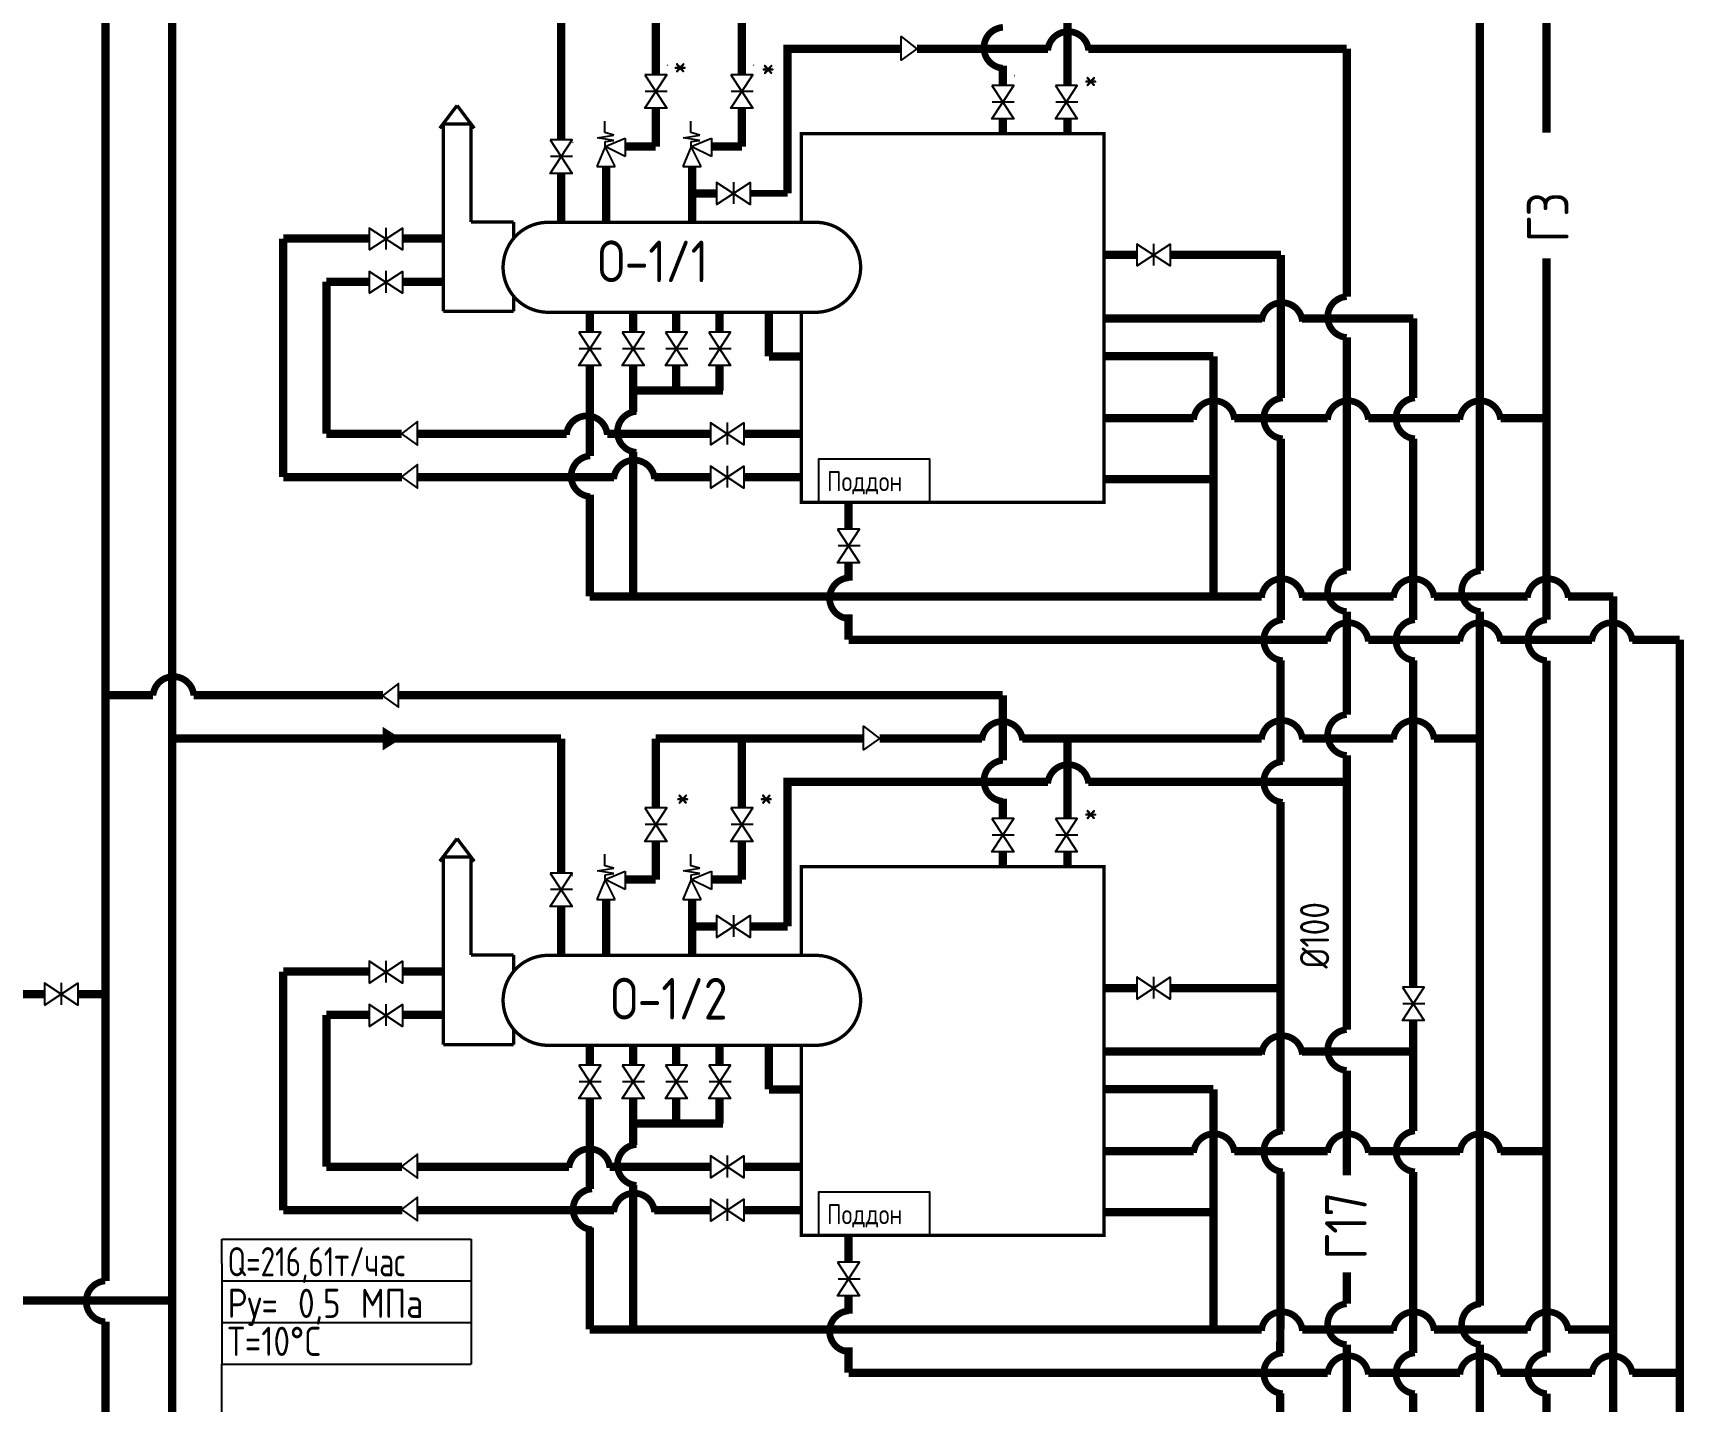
# Model space of a CAD drawing. Extents: x 0 to 118900, y 0 to 84100.
# Drawn here: x 72952 to 92777, y 39600 to 56034 of the extents above; entities that cross this region are included whole.
import ezdxf

# ---------------------------------------------------------------- set-up
doc = ezdxf.new("R2010")
doc.units = 0
doc.header["$LTSCALE"] = 1000
doc.layers.get('0').update_dxf_attribs({"linetype": 'CONTINUOUS'})
for name, color, linetype in [('LAYER1', 7, 'CONTINUOUS'), ('LAYER2', 7, 'CONTINUOUS'), ('ВОДА', 135, 'CONTINUOUS'), ('НЕФТЬ', 14, 'CONTINUOUS')]:
    doc.layers.add(name, color=color, linetype=linetype)
doc.styles.add('MONOTXT_', font='txt.shx', dxfattribs={"width": 0.8})
doc.styles.get("Standard").update_dxf_attribs({"font": 'txt.shx', "width": 0.75})

msp = doc.modelspace()

# ---------------------------------------------------------------- linework, layer by layer
for p, q in [((80568, 55651), (80570, 55648)), ((81601, 55651), (81604, 55648)), ((84733, 55525), (84736, 55522)), ((79818, 54838), (79818, 54976)), ((80851, 54838), (80851, 54976)), ((79431, 54722), (79434, 54719)), ((79725, 54776), (79925, 54807)), ((79925, 54745), (79725, 54776)), ((79925, 54807), (79818, 54838)), ((79823, 54671), (80064, 54773)), ((79823, 54730), (79925, 54745)), ((79823, 54671), (79823, 54730)), ((80064, 54773), (80064, 54551)), ((80759, 54776), (80959, 54807)), ((80959, 54745), (80759, 54776)), ((80959, 54807), (80851, 54838)), ((80857, 54671), (81098, 54773)), ((80857, 54730), (80959, 54745)), ((80857, 54671), (80857, 54730)), ((81098, 54773), (81098, 54551)), ((79823, 54671), (79721, 54430)), ((79944, 54430), (79823, 54671)), ((80064, 54551), (79823, 54671)), ((80857, 54671), (80755, 54430)), ((80977, 54430), (80857, 54671)), ((81098, 54551), (80857, 54671)), ((79721, 54430), (79944, 54430)), ((80755, 54430), (80977, 54430)), ((79725, 45976), (79925, 46007)), ((79818, 46038), (79818, 46176)), ((79925, 46007), (79818, 46038)), ((80759, 45976), (80959, 46007)), ((80851, 46038), (80851, 46176)), ((80959, 46007), (80851, 46038)), ((79431, 45922), (79434, 45919)), ((79823, 45871), (79721, 45630)), ((79925, 45945), (79725, 45976)), ((79823, 45871), (80064, 45973)), ((79823, 45930), (79925, 45945)), ((79823, 45871), (79823, 45930)), ((79944, 45630), (79823, 45871)), ((80064, 45751), (79823, 45871)), ((80064, 45973), (80064, 45751)), ((80857, 45871), (80755, 45630)), ((80959, 45945), (80759, 45976)), ((80857, 45871), (81098, 45973)), ((80857, 45930), (80959, 45945)), ((80857, 45871), (80857, 45930)), ((80977, 45630), (80857, 45871)), ((81098, 45751), (80857, 45871)), ((81098, 45973), (81098, 45751)), ((79721, 45630), (79944, 45630)), ((80755, 45630), (80977, 45630)), ((75219, 41554), (76079, 41554)), ((75219, 41262), (75219, 41554)), ((76079, 41554), (78213, 41554)), ((78213, 41554), (78213, 40054)), ((75219, 41262), (75219, 40054)), ((75219, 41054), (76079, 41054)), ((76079, 41054), (78213, 41054)), ((75219, 40554), (76079, 40554)), ((76079, 40554), (78213, 40554)), ((75220, 38322), (75219, 40054)), ((75219, 40054), (76079, 40054)), ((76079, 40054), (78213, 40054))]:
    msp.add_line(p, q)
at = {"color": 40}
for points, const_width in [([(91127, 57404), (91127, 54836)], 100), ([(73824, 41051), (73824, 56884)], 100), ([(80430, 55531), (80430, 56364)], 100), ([(81464, 55531), (81464, 56364)], 100), ([(85376, 55405), (85376, 56364)], 100), ([(90327, 56364), (90327, 49578)], 100), ([(82014, 54109), (82014, 55844), (83375, 55844)], 100), ([(83566, 55844), (85140, 55844)], 100), ([(85626, 55844), (88727, 55844)], 100), ([(88727, 55844), (88727, 52870)], 100), ([(84596, 55405), (84596, 55641)], 100), ([(80430, 54671), (80430, 55130)], 100), ([(81464, 54671), (81464, 55130)], 100), ([(84596, 54826), (84596, 55003)], 100), ([(85376, 54825), (85376, 55003)], 100), ([(80066, 54671), (80430, 54671)], 100), ([(81099, 54671), (81464, 54671)], 100), ([(79835, 54430), (79835, 53761)], 100), ([(80868, 54430), (80868, 53761)], 100), ([(80868, 54109), (81161, 54109)], 100), ([(81563, 54109), (82014, 54109)], 80), ([(75956, 53567), (75956, 50702)], 100), ([(76989, 53567), (75956, 53567)], 100), ([(77878, 53567), (77390, 53567)], 100), ([(91127, 53328), (91127, 48990)], 100), ([(76476, 53047), (76476, 51223)], 100), ([(76989, 53047), (76476, 53047)], 100), ([(77878, 53047), (77390, 53047)], 100), ([(88727, 52379), (88727, 49579)], 100), ([(85814, 51409), (86891, 51409)], 100), ([(87378, 51409), (88499, 51409)], 100), ([(88986, 51409), (90087, 51409)], 100), ([(90574, 51409), (91127, 51409)], 100), ([(77377, 51223), (76476, 51223)], 100), ([(79359, 51223), (77568, 51223)], 100), ([(81087, 51223), (79847, 51223)], 100), ([(82178, 51223), (81488, 51223)], 100), ([(77383, 50702), (75956, 50702)], 100), ([(79928, 50702), (77568, 50702)], 100), ([(81087, 50702), (80413, 50702)], 100), ([(82176, 50702), (81488, 50702)], 100), ([(88727, 49088), (88727, 47852)], 100), ([(90327, 49089), (90327, 40758)], 100), ([(91127, 48500), (91127, 40190)], 100), ([(73824, 48084), (74393, 48084)], 100), ([(74883, 48084), (77156, 48084)], 100), ([(77339, 48084), (84596, 48084)], 100), ([(84596, 47301), (84596, 48084)], 100), ([(80430, 47564), (82925, 47564)], 100), ([(80430, 46731), (80430, 47564)], 100), ([(81464, 46731), (81464, 47564)], 100), ([(83117, 47564), (84347, 47564)], 100), ([(84833, 47564), (87705, 47564)], 100), ([(85376, 46605), (85376, 47564)], 100), ([(88193, 47564), (89289, 47564)], 100), ([(89777, 47564), (90327, 47564)], 100), ([(90327, 47564), (90327, 42924)], 100), ([(88727, 47361), (88727, 44070)], 100), ([(82014, 45309), (82014, 47044), (85140, 47044)], 100), ([(85626, 47044), (88727, 47044)], 100), ([(88727, 47044), (88727, 44070)], 100), ([(84596, 46605), (84596, 46841)], 100), ([(80430, 45871), (80430, 46330)], 100), ([(81464, 45871), (81464, 46330)], 100), ([(84596, 46026), (84596, 46203)], 100), ([(85376, 46025), (85376, 46203)], 100), ([(80066, 45871), (80430, 45871)], 100), ([(81099, 45871), (81464, 45871)], 100), ([(79835, 45630), (79835, 44961)], 100), ([(80868, 45630), (80868, 44961)], 100), ([(80868, 45309), (81161, 45309)], 100), ([(81563, 45309), (82014, 45309)], 100), ([(75956, 44767), (75956, 41902)], 100), ([(76989, 44767), (75956, 44767)], 100), ([(77878, 44767), (77390, 44767)], 100), ([(76476, 44247), (76476, 42423)], 100), ([(76989, 44247), (76476, 44247)], 100), ([(77878, 44247), (77390, 44247)], 100), ([(88727, 43579), (88727, 42808)], 100), ([(88727, 43579), (88727, 42320)], 100), ([(85814, 42609), (86891, 42609)], 100), ([(87378, 42609), (88499, 42609)], 100), ([(88986, 42609), (90087, 42609)], 100), ([(90574, 42609), (91127, 42609)], 100), ([(77382, 42423), (76476, 42423)], 100), ([(79389, 42423), (77568, 42423)], 100), ([(81087, 42423), (79877, 42423)], 100), ([(82178, 42423), (81488, 42423)], 100), ([(77388, 41902), (75956, 41902)], 100), ([(79928, 41902), (77568, 41902)], 100), ([(81087, 41902), (80413, 41902)], 100), ([(82176, 41902), (81488, 41902)], 100), ([(88727, 41156), (88727, 40779)], 100), ([(73824, 30492), (73824, 40564)], 100), ([(88727, 40288), (88727, 39052)], 100), ([(90327, 40289), (90327, 31978)], 100), ([(91127, 39700), (91127, 31390)], 100)]:
    msp.add_lwpolyline(points, dxfattribs=dict(at, const_width=const_width))
at = {"color": 14, "const_width": 100}
for points in [[(74624, 38131), (74624, 56364)], [(79294, 54750), (79294, 56364)], [(79294, 53766), (79294, 54349)], [(79294, 47564), (74616, 47564)], [(79294, 45950), (79294, 47564)], [(79294, 44966), (79294, 45549)]]:
    msp.add_lwpolyline(points, dxfattribs=at)
for points in [[(80299, 55531), (80562, 55130), (80299, 55130), (80562, 55531), (80299, 55531)], [(81332, 55531), (81596, 55130), (81332, 55130), (81596, 55531), (81332, 55531)], [(80567, 55331), (80304, 55331)], [(81600, 55331), (81337, 55331)], [(84464, 55405), (84728, 55003), (84464, 55003), (84728, 55405), (84464, 55405)], [(85229, 55405), (85492, 55003), (85229, 55003), (85492, 55405), (85229, 55405)], [(84732, 55204), (84469, 55204)], [(85497, 55204), (85234, 55204)], [(79162, 54750), (79425, 54349), (79162, 54349), (79425, 54750), (79162, 54750)], [(79430, 54550), (79167, 54550)], [(81161, 53977), (81563, 54240), (81563, 53977), (81161, 54240), (81161, 53977)], [(81362, 54245), (81362, 53982)], [(76989, 53429), (77390, 53692), (77390, 53429), (76989, 53692), (76989, 53429)], [(77189, 53697), (77189, 53434)], [(86207, 53237), (86608, 53501), (86608, 53237), (86207, 53501), (86207, 53237)], [(86407, 53505), (86407, 53242)], [(76989, 52909), (77390, 53172), (77390, 52909), (76989, 53172), (76989, 52909)], [(77189, 53177), (77189, 52914)], [(79506, 52443), (79769, 52042), (79506, 52042), (79769, 52443), (79506, 52443)], [(80025, 52443), (80289, 52042), (80025, 52042), (80289, 52443), (80025, 52443)], [(80546, 52443), (80809, 52042), (80546, 52042), (80809, 52443), (80546, 52443)], [(81066, 52443), (81329, 52042), (81066, 52042), (81329, 52443), (81066, 52443)], [(79774, 52243), (79510, 52243)], [(80294, 52243), (80030, 52243)], [(80814, 52243), (80550, 52243)], [(81334, 52243), (81071, 52243)], [(81087, 51091), (81488, 51354), (81488, 51091), (81087, 51354), (81087, 51091)], [(81287, 51359), (81287, 51096)], [(81087, 50571), (81488, 50834), (81488, 50571), (81087, 50834), (81087, 50571)], [(81287, 50839), (81287, 50576)], [(82614, 50077), (82878, 49675), (82614, 49675), (82878, 50077), (82614, 50077)], [(82883, 49876), (82619, 49876)], [(80299, 46731), (80562, 46330), (80299, 46330), (80562, 46731), (80299, 46731)], [(81332, 46731), (81596, 46330), (81332, 46330), (81596, 46731), (81332, 46731)], [(84464, 46605), (84728, 46203), (84464, 46203), (84728, 46605), (84464, 46605)], [(85229, 46605), (85492, 46203), (85229, 46203), (85492, 46605), (85229, 46605)], [(80567, 46531), (80304, 46531)], [(81600, 46531), (81337, 46531)], [(84732, 46404), (84469, 46404)], [(85497, 46404), (85234, 46404)], [(79162, 45950), (79425, 45549), (79162, 45549), (79425, 45950), (79162, 45950)], [(79430, 45750), (79167, 45750)], [(81161, 45177), (81563, 45440), (81563, 45177), (81161, 45440), (81161, 45177)], [(81362, 45445), (81362, 45182)], [(76989, 44629), (77390, 44892), (77390, 44629), (76989, 44892), (76989, 44629)], [(77189, 44897), (77189, 44634)], [(73091, 44364), (73492, 44627), (73492, 44364), (73091, 44627), (73091, 44364)], [(73292, 44632), (73292, 44368)], [(86207, 44437), (86608, 44701), (86608, 44437), (86207, 44701), (86207, 44437)], [(86407, 44705), (86407, 44442)], [(89396, 44579), (89659, 44178), (89396, 44178), (89659, 44579), (89396, 44579)], [(76989, 44109), (77390, 44372), (77390, 44109), (76989, 44372), (76989, 44109)], [(77189, 44377), (77189, 44114)], [(89664, 44378), (89400, 44378)], [(79506, 43643), (79769, 43242), (79506, 43242), (79769, 43643), (79506, 43643)], [(80025, 43643), (80289, 43242), (80025, 43242), (80289, 43643), (80025, 43643)], [(80546, 43643), (80809, 43242), (80546, 43242), (80809, 43643), (80546, 43643)], [(81066, 43643), (81329, 43242), (81066, 43242), (81329, 43643), (81066, 43643)], [(79774, 43443), (79510, 43443)], [(80294, 43443), (80030, 43443)], [(80814, 43443), (80550, 43443)], [(81334, 43443), (81071, 43443)], [(81087, 42291), (81488, 42554), (81488, 42291), (81087, 42554), (81087, 42291)], [(81287, 42559), (81287, 42296)], [(81087, 41771), (81488, 42034), (81488, 41771), (81087, 42034), (81087, 41771)], [(81287, 42039), (81287, 41776)], [(82614, 41277), (82878, 40875), (82614, 40875), (82878, 41277), (82614, 41277)], [(82883, 41076), (82619, 41076)]]:
    msp.add_lwpolyline(points)
for points, const_width in [([(77836, 54890), (78044, 55164)], 40), ([(78044, 55164), (78251, 54890)], 40), ([(77878, 53766), (77878, 54943)], 40), ([(77878, 54943), (78211, 54943)], 40), ([(78211, 54943), (78211, 53766)], 40), ([(82178, 53761), (82178, 54825), (85814, 54825), (85814, 50400), (82178, 50400), (82178, 52682)], 40), ([(77878, 52691), (77878, 53766)], 40), ([(78211, 53766), (78723, 53766)], 40), ([(78723, 53766), (78723, 53568)], 40), ([(82377, 53761), (79110, 53761)], 40), ([(85814, 53369), (86207, 53369)], 100), ([(86608, 53369), (87937, 53369)], 100), ([(78723, 52874), (78723, 52691)], 40), ([(78723, 52691), (77878, 52691)], 40), ([(79110, 52682), (82377, 52682)], 40), ([(77836, 46090), (78044, 46364)], 40), ([(78044, 46364), (78251, 46090)], 40), ([(77878, 44966), (77878, 46143)], 40), ([(77878, 46143), (78211, 46143)], 40), ([(78211, 46143), (78211, 44966)], 40), ([(82178, 44961), (82178, 46025), (85814, 46025), (85814, 41600), (82178, 41600), (82178, 43882)], 40), ([(77878, 43891), (77878, 44966)], 40), ([(78211, 44966), (78723, 44966)], 40), ([(78723, 44966), (78723, 44768)], 40), ([(82377, 44961), (79110, 44961)], 40), ([(85814, 44569), (86207, 44569)], 100), ([(86608, 44569), (87927, 44569)], 100), ([(78723, 44074), (78723, 43891)], 40), ([(78723, 43891), (77878, 43891)], 40), ([(79110, 43882), (82377, 43882)], 40)]:
    msp.add_lwpolyline(points, dxfattribs=dict(const_width=const_width))
at = {"const_width": 40}
for points in [[(79110, 53761, 0.951173), (79110, 52682)], [(82377, 52682, 0.951173), (82377, 53761)], [(79110, 44961, 0.951173), (79110, 43882)], [(82377, 43882, 0.951173), (82377, 44961)]]:
    msp.add_lwpolyline(points, format="xyb", dxfattribs=at)
at = {"color": 7, "const_width": 100}
for points in [[(87937, 53369), (87936, 51651)], [(87936, 51165), (87935, 48987)], [(87934, 48502), (87934, 47286)], [(87933, 46801), (87932, 42929)], [(87932, 42929), (87931, 42850)], [(87931, 42366), (87930, 40186)], [(87929, 39703), (87929, 38485)]]:
    msp.add_lwpolyline(points, dxfattribs=at)
at = {"color": 6, "const_width": 100}
for points in [[(79637, 52682), (79637, 52443)], [(80157, 52682), (80157, 52443)], [(80677, 52682), (80677, 52443)], [(81197, 52682), (81197, 52443)], [(85814, 52154), (87127, 52154)], [(87127, 52154), (87127, 49271)], [(79637, 52042), (79637, 50958)], [(80157, 52042), (80157, 51484)], [(80677, 52042), (80677, 51742)], [(81197, 52042), (81197, 51742)], [(80184, 51742), (81239, 51742)], [(80157, 51006), (80157, 49271)], [(85814, 50677), (87127, 50677)], [(79637, 50491), (79637, 49271)], [(82746, 50400), (82746, 50077)], [(82746, 49675), (82746, 49460)], [(79637, 49271), (87706, 49271)], [(88193, 49271), (89290, 49271)], [(89777, 49271), (90899, 49271)], [(91386, 49271), (91927, 49271)], [(91927, 49271), (91927, 37793)], [(82746, 49055), (82746, 48751)], [(82746, 48751), (88499, 48751)], [(88985, 48751), (90087, 48751)], [(90573, 48751), (91671, 48751)], [(92157, 48751), (92727, 48751)], [(92727, 48751), (92727, 37869)], [(79637, 43882), (79637, 43643)], [(80157, 43882), (80157, 43643)], [(80677, 43882), (80677, 43643)], [(81197, 43882), (81197, 43643)], [(79637, 43242), (79637, 42155)], [(80157, 43242), (80157, 42684)], [(80677, 43242), (80677, 42942)], [(81197, 43242), (81197, 42942)], [(85814, 43354), (87127, 43354)], [(87127, 43354), (87127, 40471)], [(80184, 42942), (81239, 42942)], [(80157, 42206), (80157, 40471)], [(85814, 41877), (87127, 41877)], [(79637, 41691), (79637, 40471)], [(82746, 41600), (82746, 41277)], [(82746, 40875), (82746, 40660)], [(79637, 40471), (87706, 40471)], [(88193, 40471), (89290, 40471)], [(89777, 40471), (90899, 40471)], [(91386, 40471), (91927, 40471)], [(82746, 40255), (82746, 39951)], [(82746, 39951), (88499, 39951)], [(88985, 39951), (90087, 39951)], [(90573, 39951), (91671, 39951)], [(92157, 39951), (92727, 39951)]]:
    msp.add_lwpolyline(points, dxfattribs=at)
at = {"color": 102, "const_width": 100}
for points in [[(85814, 52607), (87710, 52607)], [(88189, 52607), (89527, 52607)], [(89527, 52607), (89527, 51651)], [(89527, 51165), (89527, 48988)], [(89527, 48502), (89527, 44579)], [(89527, 44178), (89527, 42851)], [(85814, 43807), (87710, 43807)], [(88189, 43807), (89527, 43807)], [(89527, 42362), (89527, 40188)], [(89527, 39702), (89527, 34051)]]:
    msp.add_lwpolyline(points, dxfattribs=at)
at = {"color": 0}
for points in [[(82388, 50400), (82388, 50922), (83718, 50922), (83718, 50400)], [(82388, 41600), (82388, 42122), (83718, 42122), (83718, 41600)]]:
    msp.add_lwpolyline(points, dxfattribs=at)
at = {"layer": 'LAYER1', "color": 7}
for points in [[(83566, 55844), (83375, 55706), (83375, 55992), (83566, 55844)], [(77377, 51223), (77568, 51085), (77568, 51370), (77377, 51223)], [(77377, 50707), (77568, 50569), (77568, 50854), (77377, 50707)], [(77148, 48078), (77339, 47940), (77339, 48225), (77148, 48078)], [(83117, 47564), (82925, 47427), (82925, 47712), (83117, 47564)], [(77377, 42426), (77568, 42288), (77568, 42573), (77377, 42426)], [(77377, 41910), (77568, 41773), (77568, 42058), (77377, 41910)]]:
    msp.add_lwpolyline(points, dxfattribs=at)
at = {"layer": 'LAYER2', "color": 40, "const_width": 80}
for points in [[(84599, 55611, -0.93073), (84599, 56102)], [(85137, 55823, -0.93073), (85628, 55823)], [(88727, 52379, -0.93073), (88727, 52870)], [(86889, 51391, -0.93073), (87380, 51391)], [(88497, 51391, -0.93073), (88987, 51391)], [(90085, 51391, -0.93073), (90575, 51391)], [(79358, 51210, -0.93073), (79848, 51210)], [(79925, 50678, -0.93073), (80416, 50678)], [(88727, 49088, -0.93073), (88727, 49579)], [(90336, 49088, -0.93073), (90336, 49579)], [(91131, 48499, -0.93073), (91131, 48990)], [(74393, 48080, -0.93073), (74883, 48080)], [(84345, 47541, -0.93073), (84835, 47541)], [(87704, 47553, -0.93073), (88195, 47553)], [(88727, 47361, -0.93073), (88727, 47852)], [(89288, 47553, -0.93073), (89778, 47553)], [(84599, 46811, -0.93073), (84599, 47302)], [(85137, 47023, -0.93073), (85628, 47023)], [(88727, 43579, -0.93073), (88727, 44070)], [(86889, 42591, -0.93073), (87380, 42591)], [(88497, 42591, -0.93073), (88987, 42591)], [(90085, 42591, -0.93073), (90575, 42591)], [(79388, 42410, -0.93073), (79879, 42410)], [(79925, 41878, -0.93073), (80416, 41878)], [(73819, 40562, -0.93073), (73819, 41053)], [(88727, 40288, -0.93073), (88727, 40779)], [(90336, 40288, -0.93073), (90336, 40779)], [(91131, 39699, -0.93073), (91131, 40190)]]:
    msp.add_lwpolyline(points, format="xyb", dxfattribs=at)
at = {"layer": 'LAYER2', "color": 102, "const_width": 80}
for points in [[(87704, 52569, -0.93073), (88195, 52569)], [(89547, 51163, -0.93073), (89547, 51653)], [(89547, 48499, -0.93073), (89547, 48990)], [(87704, 43769, -0.93073), (88195, 43769)], [(89547, 42363, -0.93073), (89547, 42853)], [(89547, 39699, -0.93073), (89547, 40190)]]:
    msp.add_lwpolyline(points, format="xyb", dxfattribs=at)
at = {"layer": 'LAYER2', "color": 7, "const_width": 80}
for points in [[(87959, 51163, -0.93073), (87959, 51653)], [(87959, 48499, -0.93073), (87959, 48990)], [(87959, 46798, -0.93073), (87959, 47289)], [(87959, 42363, -0.93073), (87959, 42853)], [(87959, 39699, -0.93073), (87959, 40190)]]:
    msp.add_lwpolyline(points, format="xyb", dxfattribs=at)
at = {"layer": 'LAYER2', "color": 6, "const_width": 80}
for points in [[(80198, 51000, -0.93073), (80198, 51491)], [(79642, 50468, -0.93073), (79642, 50958)], [(82746, 49003, -0.93073), (82746, 49494)], [(87704, 49254, -0.93073), (88195, 49254)], [(89288, 49254, -0.93073), (89778, 49254)], [(90897, 49254, -0.93073), (91388, 49254)], [(88497, 48728, -0.93073), (88987, 48728)], [(90085, 48728, -0.93073), (90575, 48728)], [(91669, 48728, -0.93073), (92159, 48728)], [(80198, 42200, -0.93073), (80198, 42691)], [(79665, 41668, -0.93073), (79665, 42158)], [(82746, 40203, -0.93073), (82746, 40694)], [(87704, 40454, -0.93073), (88195, 40454)], [(89288, 40454, -0.93073), (89778, 40454)], [(90897, 40454, -0.93073), (91388, 40454)], [(88497, 39928, -0.93073), (88987, 39928)], [(90085, 39928, -0.93073), (90575, 39928)], [(91669, 39928, -0.93073), (92159, 39928)]]:
    msp.add_lwpolyline(points, format="xyb", dxfattribs=at)
at = {"layer": 'ВОДА', "color": 40, "const_width": 100}
for points in [[(72784, 44495), (73091, 44495)], [(73492, 44495), (73824, 44495)]]:
    msp.add_lwpolyline(points, dxfattribs=at)
at = {"layer": 'ВОДА', "color": 14, "const_width": 100}
msp.add_lwpolyline([(72797, 40819), (74624, 40819)], dxfattribs=at)
at = {"layer": 'НЕФТЬ', "color": 6, "const_width": 100}
for points in [[(81789, 52152), (81789, 52682)], [(81789, 52152), (82178, 52152)], [(81789, 43352), (81789, 43882)], [(81789, 43352), (82178, 43352)]]:
    msp.add_lwpolyline(points, dxfattribs=at)
at = {"layer": 'НЕФТЬ', "color": 14}
msp.add_lwpolyline([(77375, 47563, 0, 285, 0), (77150, 47563, 285, 285, 0)], format="xyseb", dxfattribs=at)

# ---------------------------------------------------------------- texts
for s, height, width, p in [('*', 300, 0.8, (80638, 55498)), ('*', 300, 0.8, (81694, 55478)), ('*', 300, 0.8, (85569, 55333)), ('О-1/1', 500, 0.8, (79733, 53043)), ('*', 300, 0.8, (80669, 46718)), ('*', 300, 0.8, (81672, 46718)), ('*', 300, 0.8, (85569, 46533)), ('О-1/2', 500, 0.8, (79889, 44191)), ('Q=216,61т/час', 350, 0.7, (75288, 41109)), ('Ру= 0,5 МПа', 350, 0.8, (75288, 40609)), ('Т=10%%dC', 350, 0.8, (75288, 40153))]:
    msp.add_text(s, height=height, dxfattribs=dict(width=width)).set_placement(p)
at = {"style": 'MONOTXT_', "width": 0.8}
for p in [(82485, 50533), (82485, 41733)]:
    msp.add_text('Поддон', height=240, dxfattribs=at).set_placement(p)
at = {"color": 7, "width": 0.8}
msp.add_text('%%C100', height=350, rotation=90, dxfattribs=at).set_placement((88517, 44803))
at = {"layer": 'LAYER1', "width": 0.8}
for s, p in [('Г3', (91391, 53521)), ('Г17', (88967, 41308))]:
    msp.add_text(s, height=500, rotation=90, dxfattribs=at).set_placement(p)

doc.saveas('drawing.dxf')
